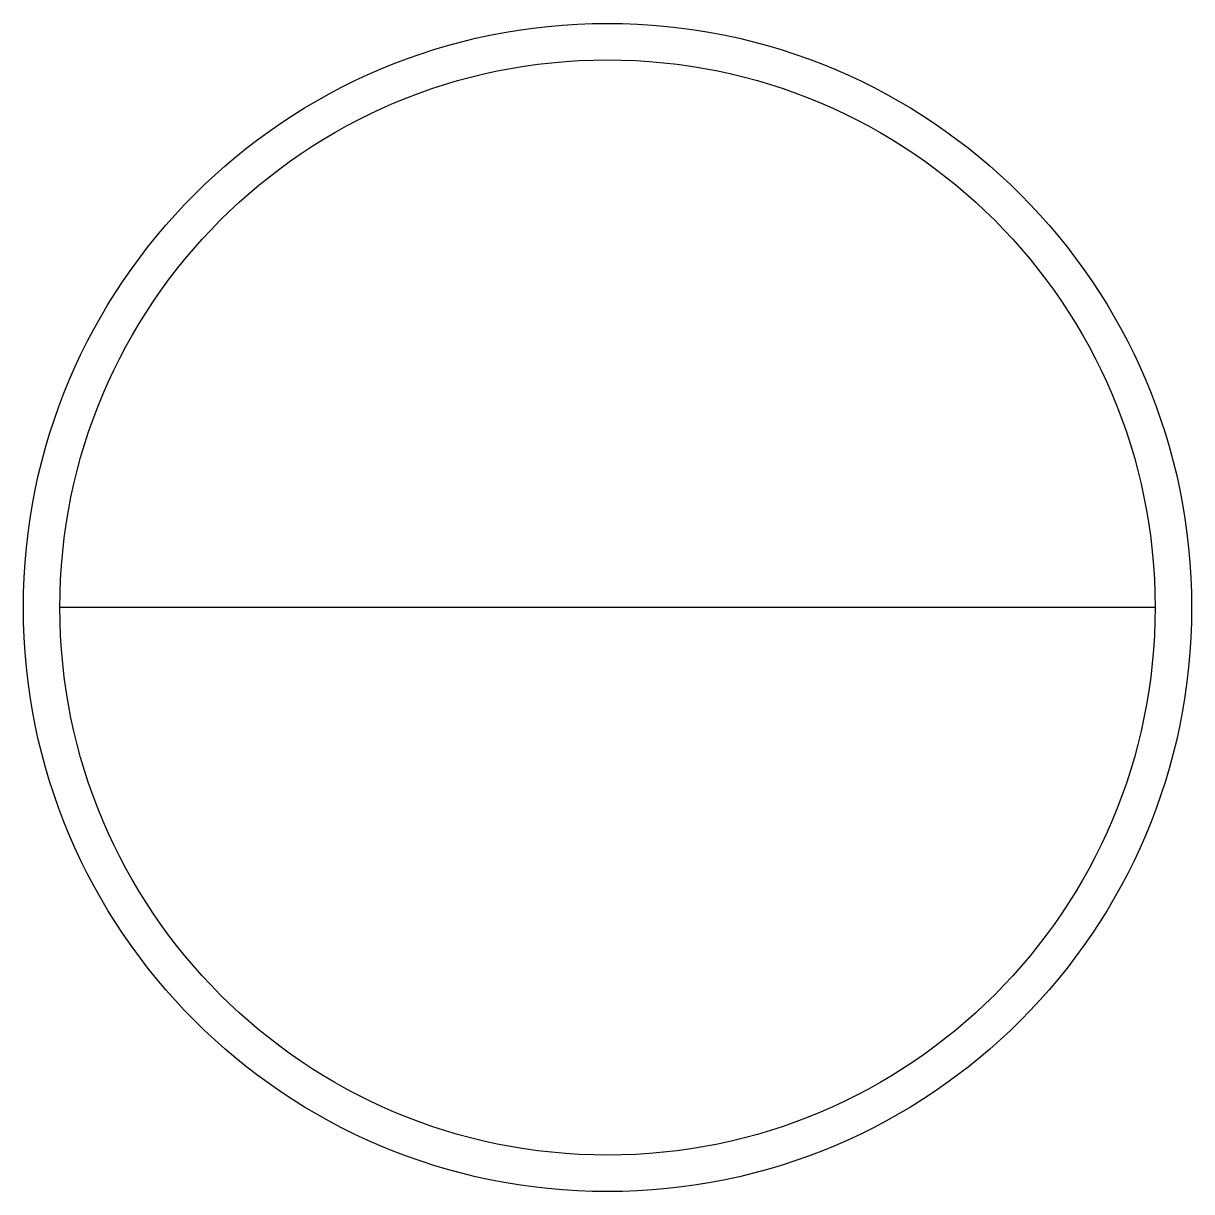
# Model space of a CAD drawing. Header units: millimetres. Extents: x 92.189 to 92.829, y 56.449 to 57.089.
import ezdxf

# ---------------------------------------------------------------- set-up
doc = ezdxf.new("R2010")
doc.units = ezdxf.units.MM
doc.layers.add('018', color=4, linetype='Continuous')
doc.layers.add('021', color=1, linetype='Continuous')

msp = doc.modelspace()

# ---------------------------------------------------------------- linework, layer by layer
at = {"layer": '018'}
msp.add_line((92.80909, 56.7694), (92.20909, 56.7694), dxfattribs=at)
msp.add_circle((92.50909, 56.7694), 0.3, dxfattribs=at)
at = {"layer": '021'}
msp.add_circle((92.50909, 56.7694), 0.32, dxfattribs=at)

doc.saveas('drawing.dxf')
